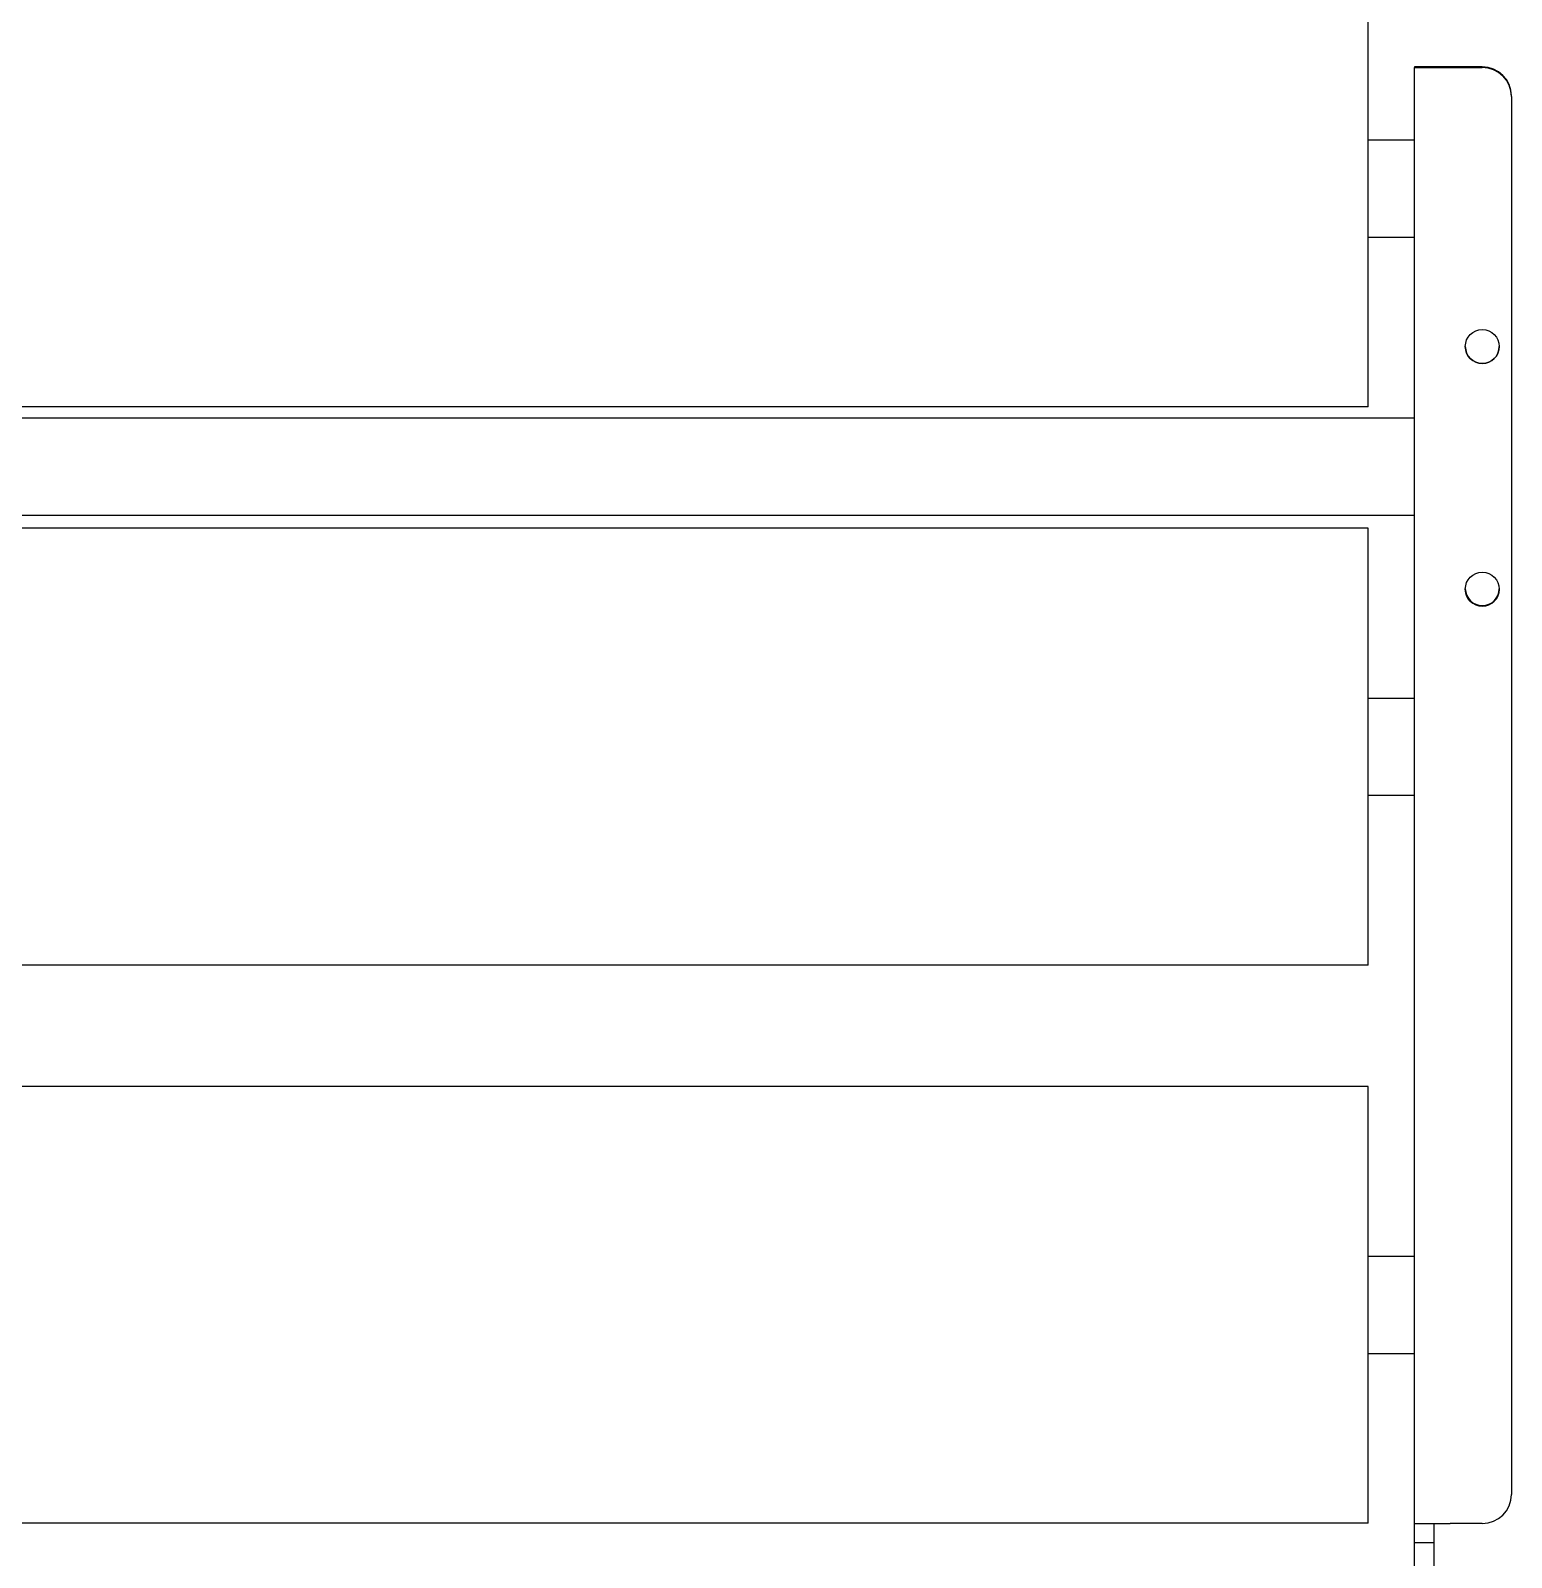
# Model space of a CAD drawing. Extents: x -3873 to 164127, y 7129 to 96529.
# Drawn here: x 43183.9 to 43489, y 40448.9 to 40763.5 of the extents above; entities that cross this region are included whole.
import ezdxf

# ---------------------------------------------------------------- set-up
doc = ezdxf.new("R2010")
doc.units = 0
doc.layers.add('LAYOUT', color=90, linetype='CONTINUOUS')
doc.layers.add('LAYOUT-KROMEKA', color=1, linetype='CONTINUOUS')

# ---------------------------------------------------------------- blocks, each defined once
blk = doc.blocks.new('A$Ccf7c2aec')
at = {"layer": 'LAYOUT-KROMEKA'}
for p, q in [((2386.22, 276.6), (2386.22, 915.6)), ((2406.29, 276.6), (2406.29, 915.6)), ((2178.63, 286.1), (2178.63, 906.1)), ((2268.63, 286.1), (2268.63, 906.1)), ((2293.63, 286.1), (2293.63, 906.1)), ((2383.63, 286.1), (2383.63, 906.1)), ((2408.63, 286.1), (2408.63, 906.1)), ((2178.63, 286.1), (2268.63, 286.1)), ((2213.63, 286.1), (2213.63, 276.6)), ((2233.63, 286.1), (2233.63, 276.6)), ((2293.63, 286.1), (2383.63, 286.1)), ((2328.63, 286.1), (2328.63, 276.6)), ((2348.63, 286.1), (2348.63, 276.6)), ((2408.63, 286.1), (2498.63, 286.1)), ((2443.63, 286.1), (2443.63, 276.6)), ((2463.63, 286.1), (2463.63, 276.6)), ((2168.56, 276.6), (2174.58, 276.6)), ((2174.58, 276.6), (2174.59, 276.6)), ((2174.59, 276.6), (2178.58, 276.6)), ((2174.59, 272.6), (2174.59, 276.6)), ((2178.58, 276.6), (2478.58, 276.6)), ((2478.68, 276.6), (2478.58, 276.6)), ((2174.58, 272.6), (2168.56, 272.6)), ((2174.59, 272.6), (2174.58, 272.6)), ((2178.57, 272.6), (2174.59, 272.6)), ((2478.58, 272.6), (2478.68, 272.6)), ((2178.56, 262.6), (2178.56, 269.2)), ((2478.56, 269.2), (2478.56, 262.6)), ((2478.57, 269.2), (2478.57, 262.6)), ((2478.69, 269.2), (2478.69, 262.6)), ((2478.7, 262.6), (2478.7, 269.2)), ((2472.56, 256.6), (2184.56, 256.6)), ((2472.56, 256.6), (2472.57, 256.6)), ((2472.57, 256.6), (2472.69, 256.6)), ((2472.69, 256.6), (2472.7, 256.6))]:
    blk.add_line(p, q, dxfattribs=at)
for centre, major_axis, ratio, start_param, end_param in [((2178.58, 269.2), (0, 7.4), 0.002293, 0, 1.570796), ((2478.58, 269.2), (0, 7.4), 0.002293, 0, 1.570796), ((2478.68, 269.2), (0, 7.4), 0.002293, 4.712389, 6.283185), ((2478.58, 269.2), (0, 3.4), 0.002293, 0, 1.570796), ((2478.68, 269.2), (0, 3.4), 0.002293, 4.712389, 6.283186), ((2371.07, 262.6), (0, 3.5), 0.999997, 0, 3.138972), ((2371.19, 262.6), (-0.06, -3.5), 0.999997, 3.178288, 6.283185), ((2371.2, 262.6), (-0.07, 3.5), 0.999997, 0, 3.102276), ((2421.07, 262.6), (0, 3.5), 0.999997, 0, 3.138972), ((2184.56, 262.6), (0, -6), 0.999997, 4.712389, 6.283185), ((2472.56, 262.6), (0, -6), 0.999997, 0, 1.570796), ((2472.57, 262.6), (0, -6), 0.999997, 0, 1.570796), ((2472.69, 262.6), (0, -6), 0.999997, 0, 1.570796), ((2472.7, 262.6), (0, -6), 0.999997, 0, 1.570796)]:
    blk.add_ellipse(centre, major_axis=major_axis, ratio=ratio, start_param=start_param, end_param=end_param, dxfattribs=at)
for centre in [(2371.06, 262.6), (2421.06, 262.6)]:
    blk.add_ellipse(centre, major_axis=(0, 3.5), ratio=0.999997, dxfattribs=at)

msp = doc.modelspace()

# ---------------------------------------------------------------- block references
at = {"layer": 'LAYOUT', "color": 4, "linetype": 'Continuous', "ltscale": 20, "rotation": 90}
msp.add_blockref('A$Ccf7c2aec', (43745.56, 38277.35), dxfattribs=at)

doc.saveas('drawing.dxf')
